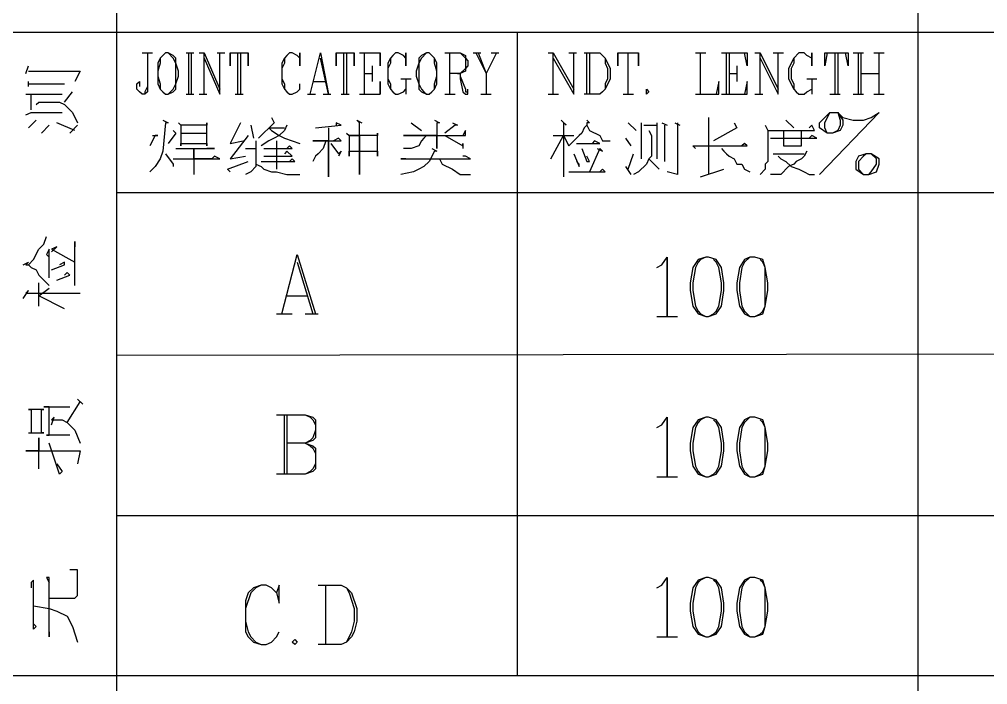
# Model space of a CAD drawing. Extents: x 51 to 246, y 3 to 417.
# Drawn here: x 211.48 to 227.33, y 365.36 to 376.26 of the extents above; entities that cross this region are included whole.
import ezdxf

# ---------------------------------------------------------------- set-up
doc = ezdxf.new("R2010")
doc.units = 0
doc.header["$MEASUREMENT"] = 0
doc.layers.add('_____1', color=160, linetype='Continuous')

msp = doc.modelspace()

# ---------------------------------------------------------------- linework, layer by layer
at = {"layer": '_____1', "color": 7}
for p, q in [((213.064, 386.545), (213.064, 352.382)), ((226.187, 386.545), (226.187, 376.047)), ((209.804, 376.047), (242.612, 376.047)), ((219.625, 376.047), (219.625, 365.506)), ((221.911, 376.047), (221.996, 376.047)), ((226.187, 376.047), (226.187, 349.758)), ((213.487, 375.708), (213.656, 375.708)), ((214.207, 375.708), (214.334, 375.708)), ((214.249, 375.031), (214.249, 375.708)), ((214.291, 375.708), (214.291, 375.031)), ((214.418, 375.708), (214.503, 375.708)), ((214.503, 375.031), (214.503, 375.708)), ((214.503, 375.708), (214.757, 375.115)), ((214.715, 375.708), (214.842, 375.708)), ((215.053, 375.031), (215.053, 375.708)), ((215.096, 375.708), (215.096, 375.031)), ((216.789, 375.031), (216.789, 375.708)), ((216.831, 375.708), (216.831, 375.031)), ((217.128, 375.031), (217.128, 375.708)), ((218.525, 375.031), (218.525, 375.708)), ((218.906, 375.708), (219.033, 375.708)), ((219.287, 375.708), (219.117, 375.369)), ((219.202, 375.708), (219.329, 375.708)), ((220.133, 375.708), (220.218, 375.708)), ((220.218, 375.031), (220.218, 375.708)), ((220.218, 375.708), (220.557, 375.115)), ((220.472, 375.708), (220.599, 375.708)), ((220.768, 375.031), (220.768, 375.708)), ((220.811, 375.708), (220.811, 375.031)), ((221.446, 375.031), (221.446, 375.708)), ((222.546, 375.708), (222.716, 375.708)), ((222.631, 375.031), (222.631, 375.708)), ((223.054, 375.031), (223.054, 375.708)), ((223.097, 375.708), (223.097, 375.031)), ((223.52, 375.708), (223.605, 375.708)), ((223.605, 375.031), (223.605, 375.708)), ((223.605, 375.708), (223.901, 375.115)), ((223.816, 375.708), (223.986, 375.708)), ((224.832, 375.031), (224.832, 375.708)), ((224.875, 375.708), (224.875, 375.031)), ((225.129, 375.708), (225.298, 375.708)), ((225.213, 375.031), (225.213, 375.708)), ((225.256, 375.708), (225.256, 375.031)), ((225.467, 375.708), (225.637, 375.708)), ((225.552, 375.031), (225.552, 375.708)), ((211.582, 375.369), (211.624, 375.496)), ((217.255, 375.496), (217.255, 375.242)), ((223.224, 375.496), (223.224, 375.242)), ((217.128, 375.369), (217.255, 375.369)), ((217.72, 375.285), (217.89, 375.285)), ((217.805, 375.285), (217.805, 375.031)), ((223.097, 375.369), (223.224, 375.369)), ((224.367, 375.285), (224.536, 375.285)), ((224.451, 375.285), (224.451, 375.031)), ((225.256, 375.369), (225.552, 375.369)), ((211.624, 375.158), (211.624, 375.242)), ((211.624, 375.2), (212.217, 375.2)), ((216.281, 375.242), (216.493, 375.242)), ((211.582, 375.031), (212.175, 375.031)), ((211.667, 374.777), (211.667, 375.031)), ((212.217, 374.904), (212.344, 375.073)), ((214.207, 375.031), (214.334, 375.031)), ((214.418, 375.031), (214.545, 375.031)), ((215.011, 375.031), (215.138, 375.031)), ((216.196, 375.031), (216.323, 375.031)), ((216.45, 375.031), (216.577, 375.031)), ((216.747, 375.031), (216.874, 375.031)), ((218.44, 375.031), (218.609, 375.031)), ((219.033, 375.031), (219.202, 375.031)), ((220.133, 375.031), (220.303, 375.031)), ((221.361, 375.031), (221.53, 375.031)), ((223.52, 375.031), (223.647, 375.031)), ((224.748, 375.031), (224.917, 375.031)), ((225.129, 375.031), (225.298, 375.031)), ((225.467, 375.031), (225.637, 375.031)), ((222.758, 374.65), (222.758, 373.718)), ((225.552, 374.734), (224.578, 373.718)), ((211.624, 374.48), (211.751, 374.607)), ((211.836, 374.396), (211.963, 374.523)), ((212.386, 374.438), (212.09, 374.565)), ((212.302, 374.396), (212.429, 374.523)), ((215.265, 374.523), (215.307, 374.311)), ((215.561, 374.48), (215.815, 374.48)), ((217.89, 374.565), (218.059, 374.438)), ((221.446, 374.565), (221.573, 374.438)), ((221.657, 374.565), (221.657, 373.972)), ((221.7, 374.523), (221.911, 374.523)), ((221.911, 374.565), (221.911, 373.972)), ((221.996, 374.565), (222.081, 374.523)), ((222.038, 374.523), (222.038, 373.93)), ((222.208, 374.565), (222.292, 374.523)), ((224.028, 374.607), (224.155, 374.48)), ((220.218, 374.353), (220.557, 374.353)), ((221.403, 374.311), (221.488, 374.184)), ((215.688, 374.269), (215.688, 373.803)), ((215.18, 374.142), (215.35, 374.142)), ((221.446, 373.803), (221.53, 374.057)), ((223.816, 374.057), (224.324, 374.057)), ((221.403, 373.845), (221.488, 373.718)), ((221.784, 373.972), (221.954, 373.803)), ((222.631, 373.676), (223.012, 373.803)), ((213.064, 373.422), (242.612, 373.422)), ((216.027, 372.279), (216.281, 371.432)), ((211.794, 371.559), (211.794, 371.94)), ((215.858, 371.729), (216.196, 371.729)), ((215.688, 371.432), (215.942, 371.432)), ((216.154, 371.432), (216.366, 371.432)), ((221.911, 371.39), (222.25, 371.39)), ((213.064, 370.755), (242.612, 370.797)), ((215.815, 368.808), (215.815, 369.781)), ((215.858, 369.781), (215.858, 368.808)), ((221.911, 368.765), (222.25, 368.765)), ((213.064, 368.13), (242.612, 368.13)), ((216.493, 366.014), (216.493, 366.987)), ((221.911, 366.141), (222.25, 366.141)), ((209.804, 365.506), (242.612, 365.506))]:
    msp.add_line(p, q, dxfattribs=at)
for points in [[(213.572, 375.708), (213.572, 375.073), (213.529, 375.031), (213.487, 375.031), (213.445, 375.073), (213.402, 375.115), (213.402, 375.2), (213.445, 375.242), (213.445, 375.158)], [(213.572, 375.708), (213.572, 375.158), (213.529, 375.073), (213.529, 375.031)], [(213.868, 375.708), (213.783, 375.623), (213.741, 375.539), (213.741, 375.2), (213.783, 375.115), (213.826, 375.073), (213.868, 375.031), (213.91, 375.031), (213.995, 375.073), (214.037, 375.115), (214.037, 375.2), (214.08, 375.327), (214.08, 375.412), (214.037, 375.539), (214.037, 375.623), (213.995, 375.666), (213.91, 375.708), (213.868, 375.708), (213.783, 375.623), (213.783, 375.539), (213.741, 375.412), (213.741, 375.327), (213.783, 375.2), (213.783, 375.115), (213.826, 375.073), (213.868, 375.031)], [(213.91, 375.031), (213.953, 375.073), (213.995, 375.115), (214.037, 375.2), (214.037, 375.539), (213.995, 375.623), (213.91, 375.708)], [(214.503, 375.623), (214.757, 375.031), (214.757, 375.708)], [(214.926, 375.708), (214.926, 375.496), (214.926, 375.708), (215.223, 375.708), (215.223, 375.496), (215.223, 375.708)], [(216.069, 375.623), (216.069, 375.496), (216.069, 375.708), (216.069, 375.623), (216.027, 375.666), (215.942, 375.708), (215.9, 375.708), (215.858, 375.666), (215.815, 375.623), (215.773, 375.539), (215.773, 375.2), (215.815, 375.115), (215.858, 375.073), (215.9, 375.031), (215.942, 375.031), (216.027, 375.073), (216.069, 375.115), (216.069, 375.2)], [(215.9, 375.708), (215.858, 375.666), (215.815, 375.623), (215.815, 375.539), (215.773, 375.454), (215.773, 375.285), (215.815, 375.2), (215.815, 375.115), (215.858, 375.073), (215.9, 375.031)], [(216.239, 375.031), (216.408, 375.708), (216.535, 375.031), (216.408, 375.623)], [(216.662, 375.708), (216.662, 375.496), (216.662, 375.708), (216.958, 375.708), (216.958, 375.496), (216.958, 375.708)], [(217.043, 375.708), (217.382, 375.708), (217.382, 375.496), (217.382, 375.708)], [(217.805, 375.623), (217.805, 375.496), (217.805, 375.708), (217.805, 375.623), (217.763, 375.666), (217.678, 375.708), (217.636, 375.708), (217.593, 375.666), (217.551, 375.623), (217.509, 375.539), (217.509, 375.2), (217.551, 375.115), (217.593, 375.073), (217.636, 375.031), (217.678, 375.031), (217.763, 375.073), (217.805, 375.115)], [(217.636, 375.708), (217.593, 375.666), (217.551, 375.623), (217.551, 375.539), (217.509, 375.454), (217.509, 375.285), (217.551, 375.2), (217.551, 375.115), (217.593, 375.073), (217.636, 375.031)], [(218.144, 375.708), (218.059, 375.666), (218.017, 375.623), (218.017, 375.539), (217.974, 375.412), (217.974, 375.327), (218.017, 375.2), (218.017, 375.115), (218.059, 375.073), (218.144, 375.031), (218.186, 375.031), (218.228, 375.073), (218.271, 375.115), (218.313, 375.2), (218.313, 375.539), (218.271, 375.623), (218.186, 375.708), (218.144, 375.708), (218.059, 375.623), (218.017, 375.539), (218.017, 375.2), (218.059, 375.115), (218.101, 375.073), (218.144, 375.031)], [(218.186, 375.031), (218.228, 375.073), (218.271, 375.115), (218.271, 375.2), (218.313, 375.327), (218.313, 375.412), (218.271, 375.539), (218.271, 375.623), (218.186, 375.708)], [(218.44, 375.708), (218.694, 375.708), (218.779, 375.666), (218.779, 375.623), (218.821, 375.581), (218.821, 375.496), (218.779, 375.454), (218.779, 375.412), (218.694, 375.369), (218.525, 375.369)], [(218.694, 375.708), (218.779, 375.623), (218.779, 375.454), (218.694, 375.369)], [(218.948, 375.708), (219.117, 375.369), (219.117, 375.031)], [(218.99, 375.708), (219.117, 375.369), (219.117, 375.031)], [(220.218, 375.623), (220.557, 375.031), (220.557, 375.708)], [(220.726, 375.708), (220.98, 375.708), (221.065, 375.623), (221.149, 375.454), (221.149, 375.285), (221.065, 375.115), (221.022, 375.073), (220.98, 375.031), (220.726, 375.031)], [(220.98, 375.708), (221.065, 375.623), (221.065, 375.539), (221.107, 375.454), (221.107, 375.285), (221.065, 375.2), (221.065, 375.115), (221.022, 375.073), (220.98, 375.031)], [(221.276, 375.708), (221.276, 375.496), (221.276, 375.708), (221.615, 375.708), (221.615, 375.496), (221.615, 375.708)], [(222.97, 375.708), (223.393, 375.708), (223.393, 375.496), (223.351, 375.708)], [(223.605, 375.623), (223.901, 375.031), (223.901, 375.708)], [(224.451, 375.623), (224.451, 375.496), (224.451, 375.708), (224.451, 375.623), (224.367, 375.666), (224.324, 375.708), (224.24, 375.708), (224.155, 375.623), (224.07, 375.454), (224.07, 375.285), (224.155, 375.115), (224.197, 375.073), (224.24, 375.031), (224.324, 375.031), (224.367, 375.073), (224.451, 375.115)], [(224.24, 375.708), (224.155, 375.623), (224.155, 375.539), (224.113, 375.454), (224.113, 375.285), (224.155, 375.2), (224.155, 375.115), (224.197, 375.073), (224.24, 375.031)], [(224.705, 375.708), (224.663, 375.496), (224.663, 375.708), (225.044, 375.708), (225.044, 375.496), (225.002, 375.708)], [(211.624, 375.412), (212.471, 375.412), (212.386, 375.242)], [(218.652, 375.369), (218.694, 375.369), (218.694, 375.327), (218.779, 375.115), (218.779, 375.073), (218.821, 375.073), (218.821, 375.115)], [(218.694, 375.369), (218.694, 375.285), (218.736, 375.073), (218.779, 375.031), (218.821, 375.031), (218.821, 375.115)], [(217.043, 375.031), (217.382, 375.031), (217.382, 375.242), (217.382, 375.031)], [(222.546, 375.031), (222.927, 375.031), (222.927, 375.242), (222.885, 375.031)], [(222.97, 375.031), (223.393, 375.031), (223.393, 375.242), (223.351, 375.031)], [(211.751, 374.861), (211.794, 374.904), (212.132, 374.904), (212.217, 374.861), (212.259, 374.819), (212.302, 374.777), (212.344, 374.734), (212.429, 374.565)], [(211.582, 374.692), (211.667, 374.734), (212.175, 374.734)], [(215.604, 374.65), (215.646, 374.565), (215.392, 374.311)], [(224.875, 374.734), (224.917, 374.607), (224.917, 374.523), (224.875, 374.438), (224.79, 374.396), (224.705, 374.396), (224.578, 374.48), (224.578, 374.565), (224.748, 374.734)], [(224.705, 374.396), (224.663, 374.48), (224.663, 374.565), (224.748, 374.734), (224.875, 374.734), (224.959, 374.65), (225.129, 374.607), (225.298, 374.607), (225.425, 374.65), (225.552, 374.734)], [(224.875, 374.734), (224.959, 374.607), (224.959, 374.523), (224.917, 374.438), (224.79, 374.396)], [(213.826, 374.607), (213.91, 374.565), (213.868, 374.565), (213.826, 374.099), (213.783, 373.972), (213.699, 373.845), (213.614, 373.761)], [(214.08, 374.565), (214.122, 374.523), (214.122, 374.184), (214.122, 374.226), (214.545, 374.226), (214.545, 374.184), (214.545, 374.565), (214.545, 374.523), (214.122, 374.523), (214.122, 374.396), (214.545, 374.396)], [(215.096, 374.565), (214.926, 374.226), (215.138, 374.269)], [(215.858, 374.523), (215.815, 374.438), (215.731, 374.353), (215.646, 374.311), (215.561, 374.269), (215.434, 374.184)], [(215.561, 374.48), (215.604, 374.438), (215.731, 374.353), (215.815, 374.311), (215.942, 374.269), (216.069, 374.226)], [(216.535, 374.48), (216.535, 373.676), (216.535, 374.269), (216.281, 374.269), (216.747, 374.269), (216.704, 374.311), (216.62, 374.269)], [(216.323, 374.48), (216.747, 374.523), (216.662, 374.565), (216.662, 374.523)], [(216.831, 374.396), (216.874, 374.353), (216.874, 374.015), (216.874, 374.099), (217.339, 374.099), (217.339, 374.015), (217.339, 374.396), (217.339, 374.353), (216.874, 374.353), (217.043, 374.353), (217.043, 373.718), (217.043, 374.565), (217.001, 374.607), (217.085, 374.565)], [(218.271, 374.607), (218.355, 374.565), (218.313, 374.565), (218.313, 374.142), (218.313, 374.353), (217.763, 374.353), (218.779, 374.353), (218.779, 374.438), (218.736, 374.353)], [(218.567, 374.565), (218.652, 374.523), (218.609, 374.523), (218.44, 374.396)], [(220.345, 374.607), (220.43, 374.523), (220.387, 374.565), (220.387, 373.676)], [(220.768, 374.607), (220.811, 374.565), (220.768, 374.565), (220.768, 374.523), (220.726, 374.48), (220.684, 374.396), (220.641, 374.353), (220.557, 374.269), (220.472, 374.184)], [(220.768, 374.523), (220.811, 374.438), (220.98, 374.353), (221.022, 374.269), (221.149, 374.269)], [(222.25, 374.565), (222.25, 373.718), (222.081, 373.761)], [(223.181, 374.565), (223.224, 374.48), (222.843, 374.269)], [(223.689, 374.523), (223.732, 374.438), (224.494, 374.438), (224.451, 374.523), (224.409, 374.48)], [(213.656, 374.353), (213.741, 374.353), (213.699, 374.353), (213.614, 374.184)], [(213.995, 374.438), (214.037, 374.396), (213.91, 374.226)], [(215.223, 374.353), (214.926, 373.972), (215.18, 374.015)], [(218.144, 374.353), (218.101, 374.311), (218.059, 374.269), (218.017, 374.184), (217.89, 374.142), (217.763, 374.142)], [(218.44, 374.353), (218.736, 374.184), (218.736, 374.226), (218.736, 374.142)], [(220.176, 373.972), (220.387, 374.353), (220.472, 374.184)], [(221.784, 374.438), (221.827, 374.353), (221.827, 374.015), (221.784, 373.972), (221.742, 373.888), (221.615, 373.761), (221.53, 373.718)], [(223.732, 374.438), (223.732, 373.93), (223.689, 373.888), (223.689, 373.803), (223.605, 373.718)], [(223.774, 374.311), (224.536, 374.311), (224.451, 374.353), (224.409, 374.311)], [(223.986, 374.438), (223.986, 374.184), (224.282, 374.184), (224.282, 374.438)], [(215.35, 374.269), (215.35, 373.845), (215.265, 373.761), (215.18, 373.718)], [(215.477, 374.142), (215.942, 374.142), (215.9, 374.184), (215.858, 374.142)], [(216.493, 374.269), (216.45, 374.142), (216.366, 374.057), (216.323, 374.015), (216.281, 373.93)], [(216.577, 374.226), (216.704, 374.057), (216.747, 374.099), (216.704, 374.015)], [(220.599, 374.226), (220.98, 374.226), (220.895, 374.269), (220.853, 374.226)], [(222.546, 374.142), (222.504, 374.184), (223.393, 374.184), (223.351, 374.226), (223.308, 374.184)], [(213.868, 374.057), (213.995, 373.888), (213.995, 373.845)], [(213.995, 373.972), (214.757, 373.972), (214.672, 374.015), (214.63, 373.972), (214.334, 373.972), (214.334, 374.142), (214.334, 373.718)], [(214.037, 374.142), (214.672, 374.142), (214.545, 374.142)], [(215.477, 374.015), (215.942, 374.015), (215.858, 374.099), (215.815, 374.057)], [(218.228, 374.142), (218.313, 374.099), (218.271, 374.099), (218.186, 373.93), (218.101, 373.845), (218.017, 373.803), (217.932, 373.761), (217.72, 373.718)], [(217.805, 373.972), (217.72, 373.972), (218.863, 373.972), (218.779, 374.015), (218.736, 374.015)], [(220.557, 374.057), (220.641, 373.845), (220.641, 373.888), (220.599, 373.93)], [(220.684, 374.142), (220.768, 373.93), (220.811, 373.93), (220.768, 374.015)], [(220.938, 374.142), (221.022, 374.099), (220.98, 374.142), (220.811, 373.761)], [(222.97, 374.142), (223.012, 374.099), (223.054, 374.057), (223.097, 374.015), (223.181, 373.972), (223.224, 373.888), (223.308, 373.888), (223.351, 373.803), (223.435, 373.761)], [(224.367, 374.099), (224.324, 374.015), (224.282, 373.972), (224.197, 373.93), (224.155, 373.888), (224.07, 373.845), (223.943, 373.718), (223.774, 373.718)], [(223.901, 374.015), (223.943, 373.972), (224.028, 373.93), (224.113, 373.845), (224.24, 373.803), (224.324, 373.761), (224.409, 373.718), (224.494, 373.718)], [(225.34, 374.057), (225.213, 374.015), (225.171, 373.93), (225.171, 373.803), (225.298, 373.718)], [(225.34, 374.057), (225.298, 374.015), (225.213, 373.93), (225.213, 373.803), (225.298, 373.718), (225.383, 373.718), (225.51, 373.761), (225.552, 373.888), (225.552, 373.972), (225.425, 374.057)], [(225.383, 373.718), (225.425, 373.761), (225.51, 373.888), (225.51, 373.972), (225.425, 374.057), (225.34, 374.057)], [(214.926, 373.761), (214.884, 373.803), (215.223, 373.93)], [(215.35, 373.888), (215.434, 373.845), (215.477, 373.803), (215.604, 373.761), (215.688, 373.761), (215.858, 373.718), (216.069, 373.718)], [(215.434, 373.93), (215.985, 373.93), (215.942, 373.972), (215.9, 373.93)], [(218.355, 373.972), (218.398, 373.888), (218.567, 373.803), (218.694, 373.718), (218.863, 373.718)], [(220.472, 373.761), (221.065, 373.761), (221.022, 373.803), (220.98, 373.761)], [(211.624, 372.237), (211.709, 372.321), (211.794, 372.491), (211.878, 372.575), (211.921, 372.702)], [(212.386, 371.898), (212.386, 372.618), (212.386, 372.533)], [(211.963, 372.025), (211.963, 372.491), (211.921, 372.406), (211.963, 372.364)], [(212.005, 372.448), (212.09, 372.533), (212.005, 372.491), (212.386, 372.279)], [(211.54, 372.237), (211.624, 372.279), (211.582, 372.237), (211.624, 372.237), (211.667, 372.194), (211.751, 372.152), (211.794, 372.067), (211.963, 371.898)], [(212.005, 372.152), (212.217, 372.237), (212.217, 372.279), (212.132, 372.237)], [(215.773, 371.432), (216.027, 372.406), (216.323, 371.432)], [(221.911, 372.194), (221.996, 372.237), (222.081, 372.364), (222.081, 371.39), (222.081, 372.321)], [(222.716, 372.364), (222.589, 372.321), (222.504, 372.194), (222.462, 371.94), (222.462, 371.813), (222.504, 371.559), (222.589, 371.432), (222.716, 371.39), (222.758, 371.39), (222.885, 371.432), (222.97, 371.559), (223.012, 371.813), (223.012, 371.94), (222.97, 372.194), (222.885, 372.321), (222.758, 372.364), (222.716, 372.364), (222.631, 372.321), (222.589, 372.279), (222.546, 372.194), (222.504, 371.94), (222.504, 371.813), (222.546, 371.559), (222.589, 371.475), (222.631, 371.432), (222.716, 371.39)], [(222.758, 371.39), (222.843, 371.432), (222.885, 371.475), (222.927, 371.559), (222.97, 371.813), (222.97, 371.94), (222.927, 372.194), (222.885, 372.279), (222.843, 372.321)], [(223.435, 372.364), (223.351, 372.321), (223.266, 372.194), (223.224, 371.94), (223.224, 371.813), (223.266, 371.559), (223.351, 371.432), (223.435, 371.39), (223.52, 371.39), (223.647, 371.432), (223.689, 371.559), (223.732, 371.813), (223.732, 371.94), (223.689, 372.194), (223.647, 372.321), (223.52, 372.364), (223.435, 372.364), (223.351, 372.279), (223.308, 372.194), (223.266, 371.94), (223.266, 371.813), (223.308, 371.559), (223.351, 371.475), (223.435, 371.39)], [(223.52, 371.39), (223.605, 371.432), (223.647, 371.475), (223.689, 371.559), (223.689, 372.194), (223.647, 372.279), (223.605, 372.321)], [(212.09, 371.983), (212.302, 372.067), (212.259, 372.11), (212.217, 372.067)], [(211.54, 371.686), (211.624, 371.813), (211.582, 371.771), (212.471, 371.771)], [(212.217, 371.517), (211.794, 371.729), (211.963, 371.856)], [(212.259, 369.654), (212.471, 369.993), (212.429, 370.035), (212.513, 369.951)], [(212.302, 369.443), (211.921, 369.443), (211.963, 369.443), (211.963, 369.908), (211.878, 369.908), (212.302, 369.908)], [(211.624, 369.485), (211.878, 369.485), (211.836, 369.485), (211.836, 369.866), (211.878, 369.866), (211.624, 369.866), (211.667, 369.866), (211.667, 369.485)], [(212.005, 369.612), (212.048, 369.739), (212.005, 369.697), (212.175, 369.697), (212.259, 369.654), (212.386, 369.527), (212.471, 369.316)], [(215.688, 369.781), (216.154, 369.781), (216.281, 369.739), (216.323, 369.697), (216.323, 369.4), (216.281, 369.358), (216.154, 369.316)], [(216.154, 369.781), (216.239, 369.739), (216.281, 369.697), (216.323, 369.612), (216.323, 369.527), (216.281, 369.4), (216.239, 369.358), (216.154, 369.316), (215.858, 369.316)], [(221.911, 369.57), (221.996, 369.612), (222.081, 369.739), (222.081, 368.765), (222.081, 369.697)], [(222.716, 369.739), (222.589, 369.697), (222.504, 369.57), (222.462, 369.316), (222.462, 369.189), (222.504, 368.935), (222.589, 368.808), (222.716, 368.765), (222.758, 368.765), (222.885, 368.808), (222.97, 368.935), (223.012, 369.189), (223.012, 369.316), (222.97, 369.57), (222.885, 369.697), (222.758, 369.739), (222.716, 369.739), (222.631, 369.697), (222.589, 369.654), (222.546, 369.57), (222.504, 369.316), (222.504, 369.189), (222.546, 368.935), (222.589, 368.85), (222.631, 368.808), (222.716, 368.765)], [(223.435, 369.739), (223.351, 369.697), (223.266, 369.57), (223.224, 369.316), (223.224, 369.189), (223.266, 368.935), (223.351, 368.808), (223.435, 368.765), (223.52, 368.765), (223.647, 368.808), (223.689, 368.935), (223.732, 369.189), (223.732, 369.316), (223.689, 369.57), (223.647, 369.697), (223.52, 369.739), (223.435, 369.739), (223.351, 369.654), (223.308, 369.57), (223.266, 369.316), (223.266, 369.189), (223.308, 368.935), (223.351, 368.85), (223.393, 368.808), (223.435, 368.765)], [(222.758, 368.765), (222.843, 368.808), (222.885, 368.85), (222.927, 368.935), (222.97, 369.189), (222.97, 369.316), (222.927, 369.57), (222.885, 369.654), (222.843, 369.697)], [(223.52, 368.765), (223.605, 368.808), (223.647, 368.85), (223.689, 368.935), (223.689, 369.57), (223.647, 369.654), (223.605, 369.697)], [(211.794, 368.892), (211.794, 369.4), (211.794, 369.189), (211.582, 369.189), (212.471, 369.189), (212.429, 368.977)], [(212.09, 368.977), (212.175, 368.85), (212.132, 368.808), (211.963, 369.316)], [(216.154, 369.316), (216.281, 369.273), (216.323, 369.231), (216.323, 368.892), (216.281, 368.85), (216.154, 368.808), (215.688, 368.808)], [(216.154, 369.316), (216.239, 369.273), (216.281, 369.231), (216.323, 369.146), (216.323, 368.977), (216.281, 368.892), (216.239, 368.85), (216.154, 368.808)], [(211.963, 366.776), (212.386, 366.776), (212.429, 366.818), (212.429, 367.241), (212.302, 367.241)], [(211.709, 366.352), (211.751, 366.31), (211.709, 366.268), (211.709, 367.072), (211.667, 367.03), (211.667, 366.945)], [(211.963, 366.225), (211.963, 366.141), (211.963, 367.114), (211.921, 367.114), (211.963, 367.03)], [(221.911, 366.945), (221.996, 366.987), (222.081, 367.114), (222.081, 366.141), (222.081, 367.072)], [(222.716, 367.114), (222.589, 367.072), (222.504, 366.945), (222.462, 366.691), (222.462, 366.564), (222.504, 366.31), (222.589, 366.183), (222.716, 366.141), (222.758, 366.141), (222.885, 366.183), (222.97, 366.31), (223.012, 366.564), (223.012, 366.691), (222.97, 366.945), (222.885, 367.072), (222.758, 367.114), (222.716, 367.114), (222.631, 367.072), (222.589, 367.03), (222.546, 366.945), (222.504, 366.691), (222.504, 366.564), (222.546, 366.31), (222.589, 366.225), (222.631, 366.183), (222.716, 366.141)], [(222.758, 366.141), (222.843, 366.183), (222.885, 366.225), (222.927, 366.31), (222.97, 366.564), (222.97, 366.691), (222.927, 366.945), (222.885, 367.03), (222.843, 367.072)], [(223.435, 367.114), (223.351, 367.072), (223.266, 366.945), (223.224, 366.691), (223.224, 366.564), (223.266, 366.31), (223.351, 366.183), (223.435, 366.141), (223.52, 366.141), (223.647, 366.183), (223.689, 366.31), (223.732, 366.564), (223.732, 366.691), (223.689, 366.945), (223.647, 367.072), (223.52, 367.114), (223.435, 367.114), (223.351, 367.03), (223.308, 366.945), (223.266, 366.691), (223.266, 366.564), (223.308, 366.31), (223.351, 366.225), (223.435, 366.141)], [(223.52, 366.141), (223.605, 366.183), (223.647, 366.225), (223.689, 366.31), (223.689, 366.945), (223.647, 367.03), (223.605, 367.072)], [(215.688, 366.86), (215.731, 366.691), (215.731, 366.987), (215.688, 366.86), (215.604, 366.945), (215.519, 366.987), (215.434, 366.987), (215.307, 366.945), (215.223, 366.86), (215.18, 366.733), (215.18, 366.225), (215.223, 366.141), (215.307, 366.056), (215.434, 366.014), (215.519, 366.014), (215.604, 366.056), (215.688, 366.141), (215.731, 366.225)], [(215.434, 366.987), (215.35, 366.945), (215.265, 366.86), (215.18, 366.606), (215.18, 366.395), (215.223, 366.225), (215.265, 366.141), (215.35, 366.056), (215.434, 366.014)], [(216.366, 366.987), (216.747, 366.987), (216.831, 366.945), (216.916, 366.86), (217.001, 366.606), (217.001, 366.395), (216.958, 366.225), (216.916, 366.141), (216.831, 366.056), (216.747, 366.014), (216.366, 366.014)], [(216.747, 366.987), (216.831, 366.945), (216.874, 366.86), (216.958, 366.606), (216.958, 366.395), (216.916, 366.225), (216.831, 366.056), (216.747, 366.014)], [(211.709, 366.649), (211.963, 366.606), (212.09, 366.564), (212.259, 366.479), (212.344, 366.31), (212.429, 366.056)]]:
    msp.add_lwpolyline(points, dxfattribs=at)
for points in [[(221.784, 375.073), (221.742, 375.031), (221.742, 375.115)], [(216.027, 366.056), (215.985, 366.014), (215.942, 366.056), (215.985, 366.098)]]:
    msp.add_lwpolyline(points, close=True, dxfattribs=at)

doc.saveas('drawing.dxf')
